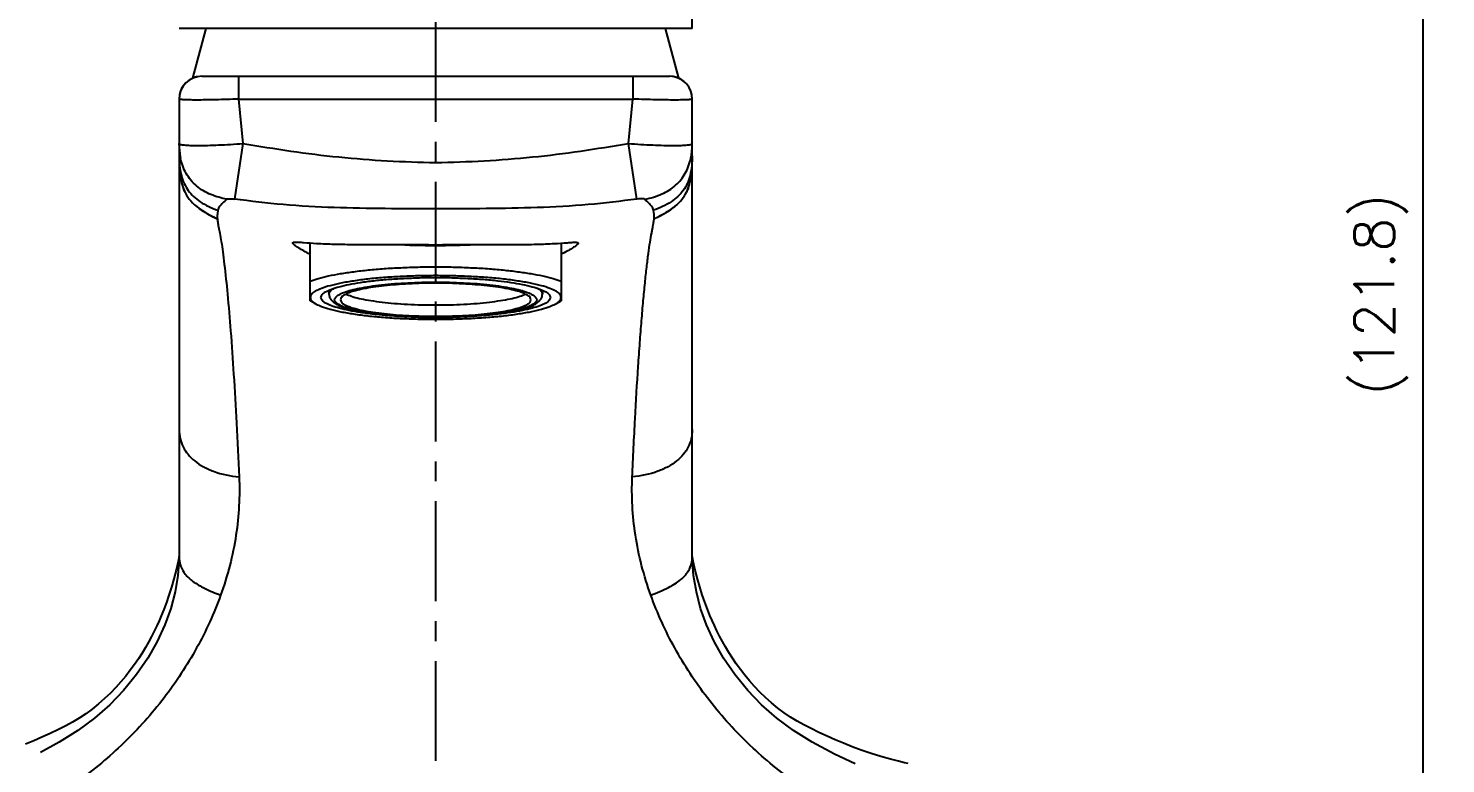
# Model space of a CAD drawing. Extents: x 25667 to 26261, y -2919 to -2499.
# Drawn here: x 26065.6 to 26189.8, y -2740.8 to -2676.3 of the extents above; entities that cross this region are included whole.
import ezdxf

# ---------------------------------------------------------------- set-up
doc = ezdxf.new("R2010")
doc.units = 0
doc.header["$LTSCALE"] = 7
doc.header["$MEASUREMENT"] = 0
doc.linetypes.add('CENTER', pattern=[2, 1.25, -0.25, 0.25, -0.25])
doc.layers.get('DEFPOINTS').update_dxf_attribs({"linetype": 'CONTINUOUS'})
for name, color, linetype in [('08_ALL_FEATURES', 7, 'CONTINUOUS'), ('CENTER', 1, 'CENTER'), ('DWG', 7, 'CONTINUOUS'), ('Make2D 표시선', 7, 'CONTINUOUS')]:
    doc.layers.add(name, color=color, linetype=linetype)
doc.styles.add('GHS', font='romans', dxfattribs={"bigfont": 'ghs'})
doc.dimstyles.new('HONG', dxfattribs={"dimscale": 0, "dimtxt": 3.5, "dimasz": 3.5, "dimexe": 2, "dimexo": 1, "dimgap": 1, "dimtad": 1, "dimdec": 4, "dimdsep": 46, "dimtxsty": 'GHS', "dimcen": 3, "dimclrd": 2, "dimclre": 2, "dimclrt": 2, "dimadec": 0, "dimazin": 0, "dimtfac": 1, "dimtdec": 4, "dimtmove": 0, "dimatfit": 2, "dimfxl": 1, "dimtvp": 1, "dimtolj": 1, "dimarcsym": 0})

# ---------------------------------------------------------------- blocks, each defined once
blk = doc.blocks.new('*D8')
at = {"layer": 'DEFPOINTS', "color": 0, "transparency": 16777216}
for p in [(26122.53, -2638.79), (26187.75, -2760.53), (26187.75, -2760.53)]:
    blk.add_point(p, dxfattribs=at)
at = {"layer": 'DWG', "color": 2, "linetype": 'ByBlock', "lineweight": -2, "transparency": 16777216}
for p, q in [((26123.53, -2638.79), (26189.75, -2638.79)), ((26187.75, -2642.29), (26187.75, -2757.03)), ((26186.75, -2760.53), (26185.75, -2760.53))]:
    blk.add_line(p, q, dxfattribs=at)
at = {"layer": 'DWG', "color": 2, "transparency": 16777216}
for points in [[(26187.17, -2642.29), (26188.34, -2642.29), (26187.75, -2638.79)], [(26187.17, -2757.03), (26188.34, -2757.03), (26187.75, -2760.53)]]:
    blk.add_solid(points, dxfattribs=at)
at = {"layer": 'DWG', "color": 2, "transparency": 16777216, "insert": (26184.09, -2699.66), "char_height": 3.5, "attachment_point": 5, "rotation": 90, "style": 'GHS'}
blk.add_mtext('\\A1;(121.8)', dxfattribs=at)
blk = doc.blocks.new('A$C02255D9F')
at = {"layer": 'DWG'}
for p, q in [((0, 1.61), (0, 6.68)), ((22, 6.68), (22, 1.61)), ((1.65, 2.55), (1.65, 2.21)), ((20.35, 2.55), (20.35, 2.21)), ((0.53, 1.33), (0, 1.61)), ((21.48, 1.33), (22.01, 1.61))]:
    blk.add_line(p, q, dxfattribs=at)
for points in [[(11, 4.56), (9.46, 4.55), (7.94, 4.49), (6.48, 4.41), (5.09, 4.29), (3.8, 4.14), (2.62, 3.97), (1.59, 3.77), (0.71, 3.55), (0, 3.31)], [(22, 1.91), (21.89, 2.18), (21.56, 2.45), (21.01, 2.7), (20.26, 2.94), (19.32, 3.16), (18.21, 3.35), (16.95, 3.52), (15.57, 3.65), (14.1, 3.74), (12.57, 3.8), (11, 3.82), (9.44, 3.8), (7.9, 3.74), (6.43, 3.65), (5.06, 3.52), (3.8, 3.35), (2.69, 3.16), (1.75, 2.94), (1, 2.7), (0.45, 2.45), (0.11, 2.18), (0, 1.91)], [(22, 3.31), (21.3, 3.55), (20.42, 3.77), (19.38, 3.97), (18.21, 4.14), (16.92, 4.29), (15.53, 4.41), (14.06, 4.49), (12.54, 4.55), (11, 4.56)], [(0.95, 1.91), (1.05, 2.16), (1.36, 2.4), (1.86, 2.64), (2.55, 2.85), (3.41, 3.05), (4.42, 3.23), (5.57, 3.38), (6.83, 3.5), (8.17, 3.58), (9.57, 3.64), (11, 3.66)], [(1.65, 2.21), (1.75, 2.44), (2.04, 2.67), (2.19, 2.75)], [(11, 0.18), (9.79, 0.19), (8.57, 0.24), (7.38, 0.31), (6.26, 0.42), (5.24, 0.55), (4.34, 0.7), (3.57, 0.88), (2.96, 1.07), (2.51, 1.28), (2.24, 1.49), (2.15, 1.71), (2.24, 1.93), (2.51, 2.15), (2.96, 2.35), (3.57, 2.55), (4.34, 2.72), (5.24, 2.88), (6.26, 3.01), (7.38, 3.12), (8.57, 3.19), (9.79, 3.24), (11, 3.25)], [(11, 3.16), (9.81, 3.15), (8.65, 3.1), (7.53, 3.03), (6.49, 2.93), (5.53, 2.81), (4.69, 2.66), (3.98, 2.5), (3.41, 2.32), (2.99, 2.12), (2.74, 1.92), (2.65, 1.71)], [(11, 3.66), (12.43, 3.64), (13.83, 3.58), (15.18, 3.5), (16.44, 3.38), (17.58, 3.23), (18.6, 3.05), (19.46, 2.85), (20.14, 2.64), (20.65, 2.4), (20.95, 2.16), (21.05, 1.91)], [(11, 3.25), (12.22, 3.24), (13.44, 3.19), (14.63, 3.12), (15.75, 3.01), (16.77, 2.88), (17.67, 2.72), (18.43, 2.55), (19.04, 2.35), (19.49, 2.15), (19.76, 1.93), (19.85, 1.71), (19.76, 1.49), (19.49, 1.28), (19.04, 1.07), (18.43, 0.88), (17.67, 0.7), (16.77, 0.55), (15.75, 0.42), (14.63, 0.31), (13.44, 0.24), (12.22, 0.19), (11, 0.18)], [(19.35, 1.71), (19.27, 1.92), (19.01, 2.12), (18.6, 2.32), (18.03, 2.5), (17.31, 2.66), (16.47, 2.81), (15.52, 2.93), (14.47, 3.03), (13.36, 3.1), (12.19, 3.15), (11, 3.16)], [(19.81, 2.75), (19.97, 2.67), (20.26, 2.44), (20.35, 2.21)], [(0, 1.91), (0.11, 1.64), (0.45, 1.37), (0.53, 1.33)], [(0.53, 1.33), (1, 1.12), (1.75, 0.88), (2.69, 0.66), (3.8, 0.47), (5.06, 0.3), (6.43, 0.17), (7.9, 0.08), (9.44, 0.02), (11, 0), (12.57, 0.02), (14.1, 0.08), (15.57, 0.17), (16.95, 0.3), (18.21, 0.47), (19.32, 0.66), (20.26, 0.88), (21.01, 1.12), (21.48, 1.33)], [(11, 0.17), (9.57, 0.18), (8.17, 0.24), (6.83, 0.32), (5.57, 0.44), (4.42, 0.59), (3.41, 0.77), (2.55, 0.97), (1.86, 1.19), (1.36, 1.42), (1.05, 1.66), (0.95, 1.91)], [(1.65, 2.21), (1.71, 1.92), (1.87, 1.66), (2.11, 1.44), (2.45, 1.24), (2.91, 1.05), (3.55, 0.86), (4.36, 0.68), (5.28, 0.53), (6.3, 0.4), (7.4, 0.3), (8.56, 0.23), (9.77, 0.18), (11, 0.17)], [(2.65, 1.71), (2.74, 1.51), (2.99, 1.3), (3.41, 1.11), (3.98, 0.93), (4.69, 0.76), (5.53, 0.62), (6.49, 0.49), (7.53, 0.39), (8.65, 0.32), (9.81, 0.28), (11, 0.26)], [(3.15, 2.2), (3.23, 2.17), (3.77, 1.97), (4.47, 1.79), (5.32, 1.64), (6.3, 1.5), (7.38, 1.39), (8.54, 1.31), (9.76, 1.26), (11, 1.25)], [(11, 0.17), (12.24, 0.18), (13.45, 0.23), (14.61, 0.3), (15.72, 0.4), (16.74, 0.53), (17.66, 0.68), (18.47, 0.86), (19.1, 1.05), (19.56, 1.24), (19.9, 1.44), (20.14, 1.66), (20.3, 1.92), (20.35, 2.21)], [(11, 1.25), (12.25, 1.26), (13.46, 1.31), (14.63, 1.39), (15.71, 1.5), (16.68, 1.64), (17.53, 1.79), (18.23, 1.97), (18.78, 2.17), (18.85, 2.2)], [(21.05, 1.91), (20.95, 1.66), (20.65, 1.42), (20.14, 1.19), (19.46, 0.97), (18.6, 0.77), (17.58, 0.59), (16.44, 0.44), (15.18, 0.32), (13.83, 0.24), (12.43, 0.18), (11, 0.17)], [(11, 0.26), (12.19, 0.28), (13.36, 0.32), (14.47, 0.39), (15.52, 0.49), (16.47, 0.62), (17.31, 0.76), (18.03, 0.93), (18.6, 1.11), (19.01, 1.3), (19.27, 1.51), (19.35, 1.71)], [(21.48, 1.33), (21.56, 1.37), (21.89, 1.64), (22, 1.91)]]:
    blk.add_spline(points, degree=3, dxfattribs=at)

msp = doc.modelspace()

# ---------------------------------------------------------------- linework, layer by layer
at = {"layer": '08_ALL_FEATURES', "color": 7, "linetype": 'Continuous'}
msp.add_line((26123.72693, -2676.32741), (26078.78424, -2676.32734), dxfattribs=at)
msp.add_lwpolyline([(26123.72693, -2676.32741), (26123.73446, -2671.62043), (26123.72774, -2667.14913), (26123.73557, -2663.30212)], dxfattribs=at)
at = {"layer": 'CENTER'}
msp.add_line((26101.26462, -2768.52734), (26101.26461, -2633.64802), dxfattribs=at)
at = {"layer": 'DWG'}
for p, q in [((26080.78681, -2680.52737), (26121.74212, -2680.52737)), ((26083.9879, -2680.52737), (26083.9879, -2682.52737)), ((26118.54133, -2680.52737), (26118.54133, -2682.52737)), ((26122.42754, -2680.64596), (26122.38552, -2680.63133)), ((26122.40038, -2680.64191), (26122.40196, -2680.6418)), ((26122.40602, -2680.64205), (26122.40641, -2680.64181)), ((26123.02592, -2680.98799), (26122.74175, -2680.7911)), ((26078.78031, -2682.52737), (26078.78031, -2722.61841)), ((26078.78677, -2682.52737), (26078.7871, -2682.52737)), ((26083.9879, -2682.52737), (26084.37907, -2686.42361)), ((26083.9879, -2682.52737), (26118.54133, -2682.52737)), ((26118.15016, -2686.42361), (26118.54133, -2682.52737)), ((26123.74211, -2722.6182), (26123.74212, -2682.52737)), ((26123.74213, -2682.52737), (26123.74247, -2682.52737)), ((26078.78828, -2686.55528), (26078.78711, -2686.42271)), ((26084.37907, -2686.42361), (26083.62792, -2691.29319)), ((26118.90131, -2691.29319), (26118.15016, -2686.42361)), ((26123.74099, -2686.55315), (26123.74212, -2686.42281)), ((26078.78719, -2687.83382), (26078.78805, -2687.95021)), ((26078.78792, -2687.83411), (26078.78819, -2687.86056)), ((26078.78792, -2687.93832), (26078.78925, -2688.03394)), ((26078.78901, -2688.01998), (26078.79096, -2688.11744)), ((26078.79058, -2688.1008), (26078.79316, -2688.19954)), ((26078.79477, -2688.24988), (26078.79688, -2688.30778)), ((26078.79949, -2688.37061), (26078.80267, -2688.43811)), ((26123.74185, -2687.76104), (26123.74169, -2687.78764)), ((26078.81685, -2688.67052), (26078.82647, -2688.79282)), ((26080.14397, -2691.79306), (26080.14548, -2691.7944)), ((26122.38472, -2691.79354), (26122.38456, -2691.79368)), ((26082.1371, -2693.02986), (26082.13609, -2693.10091)), ((26082.1752, -2692.26823), (26082.16351, -2692.39057)), ((26120.38008, -2692.50812), (26120.35403, -2692.26823)), ((26120.54143, -2692.957), (26120.43942, -2693.00652)), ((26120.77598, -2692.8387), (26120.77568, -2692.83885)), ((26078.78032, -2722.61829), (26078.6941, -2723.04177)), ((26078.77093, -2722.70593), (26078.75725, -2722.77875)), ((26078.76799, -2723.15297), (26078.78709, -2722.61819)), ((26078.77953, -2722.65875), (26078.77093, -2722.70593)), ((26078.78671, -2722.61828), (26078.77953, -2722.65875)), ((26078.78712, -2722.61739), (26078.78559, -2722.62941)), ((26078.78702, -2722.61819), (26078.78672, -2722.61819)), ((26123.74407, -2722.63267), (26123.74211, -2722.61739)), ((26123.74214, -2722.61819), (26123.76121, -2723.15314)), ((26123.74251, -2722.61819), (26123.74221, -2722.61819)), ((26123.74794, -2722.64892), (26123.74252, -2722.61827)), ((26123.75654, -2722.69639), (26123.74794, -2722.64892)), ((26123.83332, -2723.03327), (26123.74891, -2722.61832)), ((26123.76573, -2722.74582), (26123.75654, -2722.69639)), ((26123.78059, -2722.82339), (26123.76573, -2722.74582)), ((26123.7909, -2722.87584), (26123.78059, -2722.82339)), ((26124.00821, -2723.81068), (26123.83332, -2723.03327))]:
    msp.add_line(p, q, dxfattribs=at)
for points in [[(26079.89604, -2680.73339), (26079.62447, -2680.89507), (26079.37885, -2681.10035), (26079.17036, -2681.34053), (26079.00254, -2681.6108), (26078.87989, -2681.90366), (26078.80503, -2682.21285), (26078.78015, -2682.52737)], [(26123.74253, -2682.52737), (26123.70808, -2682.15778), (26123.61495, -2681.82448), (26123.46613, -2681.51288), (26123.26552, -2681.23102), (26123.01937, -2680.98799), (26122.7352, -2680.7911), (26122.42099, -2680.64596), (26122.08364, -2680.55667), (26121.74253, -2680.52737)], [(26078.79316, -2688.19954), (26078.79624, -2688.2909), (26078.8002, -2688.38653), (26078.80649, -2688.50974)], [(26078.80513, -2688.48526), (26078.81112, -2688.58639), (26078.81816, -2688.68842)], [(26120.54143, -2692.957), (26120.65428, -2692.90139), (26120.80731, -2692.82431), (26120.98847, -2692.73013), (26121.18886, -2692.62155), (26121.3998, -2692.50117), (26121.61331, -2692.3715), (26121.82375, -2692.23408), (26122.02594, -2692.09076), (26122.21647, -2691.94291), (26122.39155, -2691.79314), (26122.5524, -2691.64061), (26122.69882, -2691.48588), (26122.83215, -2691.32813), (26122.95376, -2691.16624), (26123.06292, -2691.00199), (26123.15931, -2690.83762), (26123.24473, -2690.67221), (26123.32032, -2690.50555), (26123.38696, -2690.33786), (26123.44578, -2690.16835), (26123.49667, -2689.99991), (26123.54023, -2689.83404), (26123.57639, -2689.67571), (26123.60496, -2689.53264), (26123.62817, -2689.4007), (26123.64725, -2689.27815), (26123.66311, -2689.16357), (26123.67651, -2689.05475), (26123.68787, -2688.95102), (26123.69763, -2688.85088), (26123.706, -2688.75383), (26123.71323, -2688.6588), (26123.71943, -2688.56556), (26123.72476, -2688.47301), (26123.72921, -2688.38246), (26123.73285, -2688.29466), (26123.73574, -2688.21044), (26123.73783, -2688.13558), (26123.73958, -2688.05615), (26123.7411, -2687.95797), (26123.742, -2687.84516)], [(26078.82647, -2688.79282), (26078.83624, -2688.89993), (26078.8478, -2689.01128), (26078.86152, -2689.12755), (26078.87805, -2689.25098), (26078.89808, -2689.38246), (26078.92292, -2689.52538), (26078.95461, -2689.684), (26078.99394, -2689.85408), (26079.04258, -2690.03498), (26079.10068, -2690.22044), (26079.168, -2690.40529), (26079.24552, -2690.58898), (26079.33361, -2690.76988), (26079.43306, -2690.94759), (26079.54419, -2691.12121), (26079.66826, -2691.29149), (26079.80595, -2691.45826), (26079.95992, -2691.62358), (26080.13453, -2691.7903), (26080.32818, -2691.95541), (26080.54248, -2692.11953), (26080.76902, -2692.27671), (26080.99786, -2692.4223), (26081.22274, -2692.55527), (26081.43303, -2692.67239), (26081.62474, -2692.77421), (26081.79312, -2692.86042), (26081.92968, -2692.92848), (26082.00135, -2692.96361)], [(26078.6941, -2723.04177), (26078.51724, -2723.82629), (26078.32302, -2724.58619), (26078.11468, -2725.31406), (26077.89611, -2726.00517), (26077.67146, -2726.65487), (26077.4431, -2727.2639), (26077.22102, -2727.81435), (26077.0272, -2728.26564), (26076.83378, -2728.69182), (26076.60852, -2729.16101), (26076.365, -2729.63968), (26076.10909, -2730.11452), (26075.83517, -2730.59433), (26075.53919, -2731.08319), (26075.21988, -2731.57963), (26074.8739, -2732.08491), (26074.50264, -2732.59323), (26074.1075, -2733.09948), (26073.68658, -2733.60288), (26073.23899, -2734.10103), (26072.76347, -2734.59197), (26072.25724, -2735.07531), (26071.72532, -2735.5431), (26071.17063, -2735.98977), (26070.60147, -2736.40661), (26070.03598, -2736.78131), (26069.4554, -2737.12813), (26068.84923, -2737.45856), (26068.20671, -2737.78476), (26067.49634, -2738.12604), (26066.76018, -2738.46439), (26066.04581, -2738.7757), (26065.3137, -2739.07592)], [(26078.76785, -2723.15314), (26078.66904, -2724.29357), (26078.42721, -2725.72632), (26078.05004, -2727.16108), (26077.53201, -2728.60631), (26076.86619, -2730.06303), (26076.04442, -2731.51679), (26075.05144, -2732.96643), (26073.92321, -2734.34886), (26072.70583, -2735.61527), (26071.37077, -2736.79751), (26069.92297, -2737.87056), (26068.27068, -2738.90158), (26066.62853, -2739.78984)], [(26078.75725, -2722.77875), (26078.74263, -2722.85411), (26078.74176, -2722.85851)], [(26138.01045, -2740.80226), (26136.20562, -2739.9548), (26134.25808, -2738.90131), (26132.60594, -2737.87034), (26131.15825, -2736.79734), (26129.82327, -2735.61514), (26128.60596, -2734.34879), (26127.47779, -2732.96643), (26126.48486, -2731.51687), (26125.66312, -2730.06319), (26124.99732, -2728.60655), (26124.47929, -2727.16139), (26124.10211, -2725.7267), (26123.86025, -2724.29402), (26123.76139, -2723.15332)], [(26142.66694, -2740.75325), (26142.34857, -2740.68621), (26141.81886, -2740.56312), (26141.10251, -2740.37888), (26140.28006, -2740.14474), (26139.41425, -2739.87374), (26138.54928, -2739.57849), (26137.75362, -2739.28542), (26136.99773, -2738.98847), (26136.27204, -2738.68551), (26135.56377, -2738.3717), (26134.84364, -2738.03661), (26134.15143, -2737.69959), (26133.52528, -2737.37657), (26132.93271, -2737.04726), (26132.36001, -2736.69692), (26131.80107, -2736.31741), (26131.23957, -2735.89706), (26130.69304, -2735.44868), (26130.17096, -2734.98196), (26129.67493, -2734.50112), (26129.20901, -2734.01327), (26128.77034, -2733.51879), (26128.35735, -2733.01923), (26127.96952, -2732.51718), (26127.60515, -2732.01355), (26127.26568, -2731.51345), (26126.95277, -2731.02314), (26126.66247, -2730.54032), (26126.39265, -2730.06472), (26126.14073, -2729.59461), (26125.90295, -2729.12496), (26125.68231, -2728.66357), (26125.48969, -2728.23763), (26125.29573, -2727.78438), (26125.07436, -2727.23357), (26124.84705, -2726.62496), (26124.62383, -2725.97691), (26124.40694, -2725.28868), (26124.20045, -2724.565), (26124.00821, -2723.81068)]]:
    msp.add_lwpolyline(points, dxfattribs=at)
for centre, radius, start, end in [((26080.78711, -2682.52737), 2, 90.0000001, 179.9999894), ((26121.74212, -2682.52737), 2, 0.0000106, 89.9999999), ((26085.5622, -2686.44075), 6.77488, 180.9685929, 185.5312342), ((26084.61897, -2686.53413), 5.82704, 185.5113477, 191.4857208), ((26097.92421, -2687.66086), 19.1371, 179.9992208, 180.1451658), ((26097.35598, -2687.66232), 18.56886, 180.1451277, 180.3008318), ((26096.66342, -2687.66611), 17.8763, 180.3003321, 180.5384603), ((26106.07742, -2687.66783), 17.66468, 359.4237944, 359.6113681), ((26105.18054, -2687.66234), 18.56158, 359.6953314, 359.8547261), ((26104.60596, -2687.66086), 19.13615, 359.8546683, 0.000458), ((26082.47324, -2689.12546), 3.54425, 205.8704782, 206.5999433), ((26119.48005, -2688.89295), 4.16575, 340.8483323, 341.32724), ((26089.4908, -2677.77175), 16.9376, 242.8154017, 243.7565279), ((26090.73397, -2675.25901), 19.74106, 243.745111, 244.1841615), ((26111.65862, -2674.97815), 20.05339, 295.8178616, 296.1258537), ((26101.23313, -2625.1802), 70.17444, 267.0875641, 270.0073434), ((26101.2502, -2625.07319), 70.28146, 269.9934174, 272.829845)]:
    msp.add_arc(centre, radius, start, end, dxfattribs=at)
for points, knots in [([(26080.39386, -2680.567), (26080.34431, -2680.57705), (26080.26332, -2680.59587), (26080.14436, -2680.63154), (26080.10392, -2680.64113), (26080.05615, -2680.66337), (26080.06148, -2680.66699)], [0, 0, 0, 0, 0.434384354, 0.753146265, 0.944603512, 1, 1, 1, 1]), ([(26122.38614, -2680.63089), (26122.37266, -2680.62655), (26122.27904, -2680.60018), (26122.18491, -2680.57492), (26122.10318, -2680.55985)], [0, 0, 0, 0, 0.14558373, 1, 1, 1, 1]), ([(26083.9879, -2682.52736), (26083.64932, -2682.54048), (26082.98566, -2682.56365), (26082.02278, -2682.58978), (26081.13625, -2682.60604), (26080.35966, -2682.61214), (26079.79426, -2682.60858), (26079.41888, -2682.5995), (26079.19992, -2682.59047), (26079.03017, -2682.57979), (26078.90001, -2682.56565), (26078.83315, -2682.55363), (26078.78702, -2682.53788), (26078.78711, -2682.52735)], [0, 0, 0, 0, 0.195051456, 0.382265777, 0.554489062, 0.705441565, 0.829379571, 0.879797808, 0.921824732, 0.955000573, 0.979080488, 0.993940201, 1, 1, 1, 1]), ([(26123.74212, -2682.52735), (26123.74221, -2682.53788), (26123.69608, -2682.55363), (26123.62922, -2682.56565), (26123.49906, -2682.57979), (26123.32931, -2682.59047), (26123.11034, -2682.5995), (26122.73497, -2682.60858), (26122.16957, -2682.61214), (26121.39298, -2682.60604), (26120.50645, -2682.58978), (26119.54357, -2682.56365), (26118.87991, -2682.54048), (26118.54133, -2682.52736)], [0, 0, 0, 0, 0.006059915, 0.020919752, 0.044999772, 0.078175697, 0.120202683, 0.170620958, 0.294558978, 0.44551142, 0.617734582, 0.804948735, 1, 1, 1, 1]), ([(26078.78711, -2686.42282), (26078.7871, -2686.43876), (26078.82522, -2686.47625), (26078.96881, -2686.52027), (26079.28129, -2686.56426), (26079.79204, -2686.5902), (26080.48056, -2686.59909), (26081.31654, -2686.58629), (26082.2703, -2686.55276), (26083.30442, -2686.49879), (26084.01648, -2686.45076), (26084.37907, -2686.4235)], [0, 0, 0, 0, 0.008493117, 0.024183828, 0.081827566, 0.174060909, 0.297779362, 0.448200575, 0.619718313, 0.80624386, 1, 1, 1, 1]), ([(26084.37907, -2686.42361), (26085.77798, -2686.6395), (26088.56827, -2687.11974), (26092.78521, -2687.63204), (26097.01933, -2687.96651), (26099.84943, -2688.06231), (26101.26462, -2688.08508)], [0, 0, 0, 0, 0.25001302, 0.500007565, 0.75000386, 1, 1, 1, 1]), ([(26101.26462, -2688.08508), (26102.6798, -2688.06231), (26105.5099, -2687.96651), (26109.74402, -2687.63204), (26113.96096, -2687.11974), (26116.75126, -2686.6395), (26118.15016, -2686.42361)], [0, 0, 0, 0, 0.24999614, 0.499992435, 0.74998698, 1, 1, 1, 1]), ([(26118.15016, -2686.42355), (26118.51274, -2686.45081), (26119.22481, -2686.49884), (26120.25893, -2686.55281), (26121.21269, -2686.58634), (26122.04867, -2686.59914), (26122.73719, -2686.59025), (26123.24793, -2686.56431), (26123.56042, -2686.52032), (26123.70401, -2686.4763), (26123.74213, -2686.43881), (26123.74212, -2686.42287)], [0, 0, 0, 0, 0.193755838, 0.380281251, 0.551798976, 0.702220258, 0.825938797, 0.918172217, 0.975816091, 0.991506875, 1, 1, 1, 1]), ([(26123.62065, -2687.69413), (26123.63067, -2687.64519), (26123.66881, -2687.44469), (26123.69598, -2687.24213), (26123.71086, -2687.08872)], [0, 0, 0, 0, 0.244760671, 1, 1, 1, 1]), ([(26123.71086, -2687.08872), (26123.7151, -2687.04507), (26123.73051, -2686.8669), (26123.73862, -2686.68811), (26123.74098, -2686.55315)], [0, 0, 0, 0, 0.245196088, 1, 1, 1, 1]), ([(26078.78711, -2687.50411), (26078.78709, -2688.07804), (26078.85374, -2688.9103), (26079.19826, -2689.91645), (26079.55932, -2690.54545), (26080.03905, -2691.08919), (26080.87709, -2691.73934), (26081.63688, -2692.07668), (26082.17517, -2692.26822)], [0, 0, 0, 0, 0.27149175, 0.388950801, 0.500612149, 0.612295019, 0.729723932, 1, 1, 1, 1]), ([(26082.96233, -2691.30131), (26082.48437, -2691.21271), (26081.5414, -2690.95277), (26080.26688, -2690.21509), (26079.32485, -2689.08247), (26079.00427, -2688.16186), (26078.90861, -2687.69443)], [0, 0, 0, 0, 0.252331547, 0.503763656, 0.752328026, 1, 1, 1, 1]), ([(26119.56691, -2691.30135), (26120.08853, -2691.20474), (26121.06227, -2690.92854), (26122.3193, -2690.15758), (26123.21549, -2689.05071), (26123.52537, -2688.15969), (26123.62065, -2687.69413)], [0, 0, 0, 0, 0.275322328, 0.519829347, 0.753366444, 1, 1, 1, 1]), ([(26123.74213, -2687.50426), (26123.74213, -2688.07817), (26123.67547, -2688.91041), (26123.33093, -2689.91652), (26122.96987, -2690.54551), (26122.49013, -2691.08923), (26121.6521, -2691.73936), (26120.89232, -2692.07669), (26120.35403, -2692.26823)], [0, 0, 0, 0, 0.271488283, 0.388946724, 0.500608166, 0.612291697, 0.729721627, 1, 1, 1, 1]), ([(26079.10566, -2690.23537), (26079.11858, -2690.27334), (26079.1714, -2690.42149), (26079.23305, -2690.56652), (26079.28418, -2690.67195)], [0, 0, 0, 0, 0.254974486, 1, 1, 1, 1]), ([(26123.41524, -2690.25961), (26123.40236, -2690.29672), (26123.3497, -2690.44165), (26123.28849, -2690.58351), (26123.23787, -2690.68668)], [0, 0, 0, 0, 0.254765389, 1, 1, 1, 1]), ([(26080.14548, -2691.7944), (26080.25215, -2691.88956), (26080.75016, -2692.29229), (26081.3101, -2692.61091), (26081.7518, -2692.83795)], [0, 0, 0, 0, 0.223501627, 1, 1, 1, 1]), ([(26082.96232, -2691.30135), (26082.83784, -2691.41924), (26082.62577, -2691.61961), (26082.33829, -2691.91946), (26082.19385, -2692.13995), (26082.17517, -2692.26822)], [0, 0, 0, 0, 0.408255182, 0.691348128, 1, 1, 1, 1]), ([(26082.96232, -2691.30131), (26082.96972, -2691.29398), (26082.99644, -2691.2843), (26083.07076, -2691.27053), (26083.20415, -2691.26552), (26083.40042, -2691.26959), (26083.54755, -2691.28281), (26083.62792, -2691.29319)], [0, 0, 0, 0, 0.046539, 0.12098537, 0.341287277, 0.637869552, 1, 1, 1, 1]), ([(26101.26462, -2692.14994), (26099.78611, -2692.14701), (26096.82269, -2692.14023), (26092.36569, -2692.06514), (26087.95678, -2691.83119), (26085.04985, -2691.47319), (26083.62792, -2691.29319)], [0, 0, 0, 0, 0.250985123, 0.503044039, 0.756693458, 1, 1, 1, 1]), ([(26118.90131, -2691.29319), (26117.47938, -2691.47319), (26114.57245, -2691.83119), (26110.16354, -2692.06514), (26105.70654, -2692.14023), (26102.74313, -2692.14701), (26101.26462, -2692.14994)], [0, 0, 0, 0, 0.243306542, 0.496955961, 0.749014877, 1, 1, 1, 1]), ([(26119.56696, -2691.30161), (26119.54614, -2691.28466), (26119.46576, -2691.27269), (26119.3267, -2691.26504), (26119.12837, -2691.26977), (26118.98184, -2691.28333), (26118.90133, -2691.29334)], [0, 0, 0, 0, 0.12004182, 0.3405369, 0.637162779, 1, 1, 1, 1]), ([(26120.35406, -2692.26822), (26120.33538, -2692.13995), (26120.19095, -2691.91946), (26119.90346, -2691.61961), (26119.69139, -2691.41924), (26119.56691, -2691.30135)], [0, 0, 0, 0, 0.308651878, 0.591744824, 1, 1, 1, 1]), ([(26122.38456, -2691.79368), (26122.27778, -2691.88899), (26121.77912, -2692.29237), (26121.21834, -2692.61138), (26120.77598, -2692.8387)], [0, 0, 0, 0, 0.223468379, 1, 1, 1, 1]), ([(26082.16351, -2692.39057), (26082.15679, -2692.46646), (26082.13769, -2692.57452), (26082.11921, -2692.71378), (26082.11694, -2692.80816), (26082.1213, -2692.89415), (26082.13055, -2692.96758), (26082.13379, -2693.00723), (26082.13893, -2693.02812), (26082.13714, -2693.02988)], [0, 0, 0, 0, 0.355325292, 0.511068531, 0.655174185, 0.793694268, 0.91647211, 0.988263673, 1, 1, 1, 1]), ([(26082.13609, -2693.10091), (26082.14196, -2693.17743), (26082.17421, -2693.38622), (26082.2464, -2693.78107), (26082.35822, -2694.34188), (26082.49098, -2695.07125), (26082.61952, -2695.97236), (26082.80809, -2697.50343), (26083.04607, -2699.81177), (26083.31566, -2703.02883), (26083.58164, -2706.80073), (26083.83034, -2711.06901), (26083.97154, -2714.07386), (26084.04371, -2715.64785)], [0, 0, 0, 0, 0.010168018, 0.027947334, 0.05319948, 0.085919477, 0.126155551, 0.173768783, 0.290296695, 0.433566697, 0.601464278, 0.791248471, 1, 1, 1, 1]), ([(26118.48552, -2715.64785), (26118.56362, -2713.9445), (26118.71648, -2710.70886), (26118.9509, -2706.78249), (26119.15215, -2703.92094), (26119.2994, -2702.00765), (26119.44819, -2700.2633), (26119.59829, -2698.69567), (26119.7465, -2697.31203), (26119.89011, -2696.11923), (26120.02902, -2695.12312), (26120.15655, -2694.4206), (26120.24741, -2693.95845), (26120.30019, -2693.68495), (26120.34131, -2693.46044), (26120.37123, -2693.28441), (26120.38719, -2693.15978), (26120.39684, -2693.0809), (26120.39374, -2693.04557), (26120.39392, -2693.03161), (26120.39213, -2693.02986)], [0, 0, 0, 0, 0.225197767, 0.427800788, 0.519458677, 0.604052679, 0.681232872, 0.750668053, 0.812031844, 0.865008541, 0.909337791, 0.944834522, 0.959285565, 0.971547674, 0.981611258, 0.989457578, 0.995054264, 0.998363435, 0.999669249, 1, 1, 1, 1]), ([(26120.39209, -2693.02988), (26120.39092, -2693.02873), (26120.39219, -2693.01409), (26120.39819, -2692.98359), (26120.40423, -2692.92479), (26120.41045, -2692.85308), (26120.41222, -2692.77346), (26120.40535, -2692.65769), (26120.38911, -2692.56941), (26120.38008, -2692.50812)], [0, 0, 0, 0, 0.009400935, 0.073135901, 0.192238996, 0.337646166, 0.488118033, 0.645895254, 1, 1, 1, 1]), ([(26088.74215, -2695.13685), (26088.74213, -2695.12417), (26088.75683, -2695.09406), (26088.81062, -2695.07335), (26088.88649, -2695.06093), (26088.99169, -2695.05688), (26089.125, -2695.05948), (26089.35979, -2695.07179), (26089.92952, -2695.11534), (26090.95825, -2695.18913), (26092.48213, -2695.25088), (26094.34882, -2695.26945), (26096.48813, -2695.25862), (26098.81686, -2695.26014), (26100.42306, -2695.27614), (26101.24212, -2695.3006)], [0, 0, 0, 0, 0.003032898, 0.00711771, 0.013208705, 0.021551504, 0.032199249, 0.045143881, 0.077794204, 0.168948808, 0.291940171, 0.442700098, 0.615648266, 0.803903862, 1, 1, 1, 1]), ([(26090.26464, -2696.13206), (26090.2528, -2696.12614), (26090.06331, -2696.03114), (26089.73308, -2695.85841), (26089.3165, -2695.6191), (26089.01552, -2695.42234), (26088.83706, -2695.28345), (26088.75929, -2695.19258), (26088.74217, -2695.15309), (26088.74215, -2695.13685)], [0.8607004777, 0.8607004777, 0.8607004777, 0.8607004777, 0.8637075336, 0.9088718976, 0.9453889103, 0.9727545581, 0.990724656, 0.9963097838, 1, 1, 1, 1]), ([(26101.24212, -2695.30195), (26102.06113, -2695.27749), (26103.66732, -2695.26375), (26105.99598, -2695.26476), (26108.13528, -2695.27787), (26110.00201, -2695.26183), (26111.52596, -2695.20233), (26112.55475, -2695.1302), (26113.1245, -2695.08759), (26113.35928, -2695.07573), (26113.49259, -2695.0734), (26113.59779, -2695.07768), (26113.67366, -2695.0903), (26113.72742, -2695.11121), (26113.74212, -2695.14135), (26113.74211, -2695.15405)], [0, 0, 0, 0, 0.19608759, 0.384341221, 0.557292171, 0.708057863, 0.831050193, 0.922198796, 0.954844916, 0.967787932, 0.978434875, 0.986777987, 0.992871141, 0.996961201, 1, 1, 1, 1]), ([(26113.74211, -2695.15405), (26113.74208, -2695.17032), (26113.72498, -2695.20986), (26113.64724, -2695.30077), (26113.46876, -2695.4395), (26113.16784, -2695.63598), (26112.75435, -2695.87313), (26112.43903, -2696.03787), (26112.26464, -2696.12545)], [0, 0, 0, 0, 0.0036978377, 0.0092885835, 0.0272548309, 0.0546153201, 0.0911243209, 0.1354874475, 0.1354874475, 0.1354874475, 0.1354874475]), ([(26078.78713, -2711.49789), (26078.78713, -2711.75979), (26078.84392, -2712.28068), (26079.11159, -2713.02147), (26079.55265, -2713.69204), (26080.15796, -2714.28147), (26080.91955, -2714.78205), (26082.19758, -2715.34862), (26083.28419, -2715.5673), (26084.04371, -2715.64785)], [0, 0, 0, 0, 0.106858453, 0.211575551, 0.318478642, 0.431509984, 0.553948164, 0.688364608, 1, 1, 1, 1]), ([(26123.7421, -2711.49795), (26123.7421, -2711.75984), (26123.6853, -2712.28072), (26123.41762, -2713.0215), (26122.97658, -2713.69205), (26122.37128, -2714.28147), (26121.6097, -2714.78204), (26120.33171, -2715.3486), (26119.24512, -2715.56728), (26118.48561, -2715.64784)], [0, 0, 0, 0, 0.106858438, 0.211575788, 0.31847924, 0.431510905, 0.553949254, 0.688365631, 1, 1, 1, 1]), ([(26084.04362, -2715.64784), (26084.08215, -2716.48826), (26084.0668, -2718.19736), (26083.71765, -2721.69503), (26083.03031, -2724.29899), (26082.41901, -2725.99777)], [0, 0, 0, 0, 0.239600888, 0.485816514, 1, 1, 1, 1]), ([(26120.11022, -2725.99777), (26119.49892, -2724.29899), (26118.81158, -2721.69503), (26118.46243, -2718.19736), (26118.44708, -2716.48826), (26118.48561, -2715.64784)], [0, 0, 0, 0, 0.514183486, 0.760399113, 1, 1, 1, 1]), ([(26078.78712, -2722.61822), (26078.78712, -2722.69303), (26078.79756, -2722.9882), (26078.85799, -2723.28258), (26078.93442, -2723.48949)], [0, 0, 0, 0, 0.253273825, 1, 1, 1, 1]), ([(26120.11023, -2725.99778), (26120.64097, -2725.80676), (26121.55817, -2725.43193), (26122.68675, -2724.74395), (26123.40769, -2723.98824), (26123.63859, -2723.4136), (26123.69276, -2723.14162)], [0, 0, 0, 0, 0.35461803, 0.621118407, 0.825652337, 1, 1, 1, 1]), ([(26123.69276, -2723.14162), (26123.71835, -2723.01315), (26123.73837, -2722.83798), (26123.74211, -2722.66263), (26123.74211, -2722.61822)], [0, 0, 0, 0, 0.746824796, 1, 1, 1, 1]), ([(26078.93442, -2723.48949), (26079.02366, -2723.73105), (26079.31745, -2724.22957), (26080.04157, -2724.87835), (26081.09913, -2725.48529), (26081.93969, -2725.82527), (26082.419, -2725.99778)], [0, 0, 0, 0, 0.175013986, 0.385183901, 0.65380081, 1, 1, 1, 1]), ([(26082.41914, -2725.9977), (26081.84481, -2727.5942), (26080.41206, -2730.74019), (26077.5576, -2735.11185), (26074.02021, -2739.04054), (26070.85203, -2741.70395), (26068.89858, -2743.04155), (26068.39295, -2743.3694)], [0, 0, 0, 0, 0.1210654892, 0.2455040768, 0.3711439719, 0.496917393, 0.5398778209, 0.5398778209, 0.5398778209, 0.5398778209]), ([(26152.37982, -2749.12638), (26150.61842, -2749.06128), (26147.09993, -2748.6694), (26141.96854, -2747.3206), (26137.08749, -2745.23681), (26132.56842, -2742.45319), (26128.50901, -2739.04055), (26124.97162, -2735.11186), (26122.11716, -2730.74019), (26120.68441, -2727.59421), (26120.11008, -2725.9977)], [0, 0, 0, 0, 0.125770324, 0.251542005, 0.37731346, 0.503082532, 0.628855958, 0.754495865, 0.878934476, 1, 1, 1, 1])]:
    msp.add_open_spline(points, degree=3, knots=knots, dxfattribs=at)
at = {"layer": 'Make2D 표시선'}
for p, q in [((26081.13527, -2676.32734), (26079.96217, -2680.70543)), ((26122.57022, -2680.70686), (26121.39675, -2676.3274))]:
    msp.add_line(p, q, dxfattribs=at)

# ---------------------------------------------------------------- block references
at = {"layer": 'DWG'}
msp.add_blockref('A$C02255D9F', (26090.26202, -2701.82362), dxfattribs=at)

# ---------------------------------------------------------------- dimensions: what is measured, and where the dimension line sits
dim = msp.add_linear_dim(base=(26187.75381, -2760.52737), p1=(26122.52749, -2638.79155), p2=(26187.75381, -2760.52737), angle=90, text='(121.8)', dimstyle='HONG', override={"dimscale": 1, "dimatfit": 3, "dimarcsym": 1}, dxfattribs=at)
dim.commit()
dim.dimension.update_dxf_attribs({"geometry": '*D8', "text_midpoint": (26184.08715, -2699.65946)})

doc.saveas('drawing.dxf')
